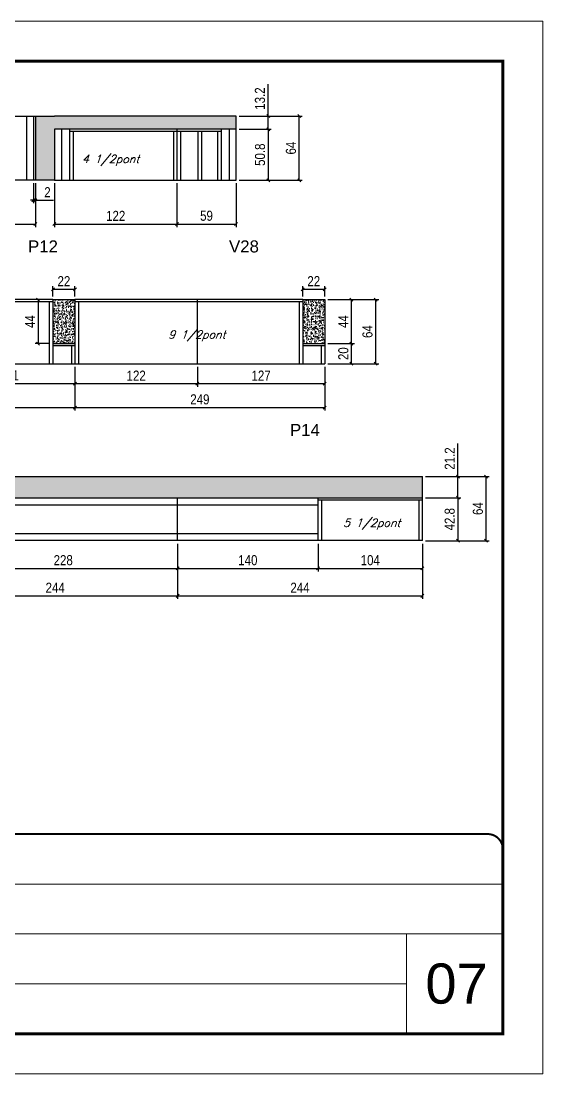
# Model space of a CAD drawing. Extents: x 137137 to 143418, y 10464 to 34486.
# Drawn here: x 141286 to 141806, y 32287 to 33337 of the extents above; entities that cross this region are included whole.
import ezdxf

# ---------------------------------------------------------------- set-up
doc = ezdxf.new("R2010")
doc.units = 0
doc.linetypes.add('CONTINUO', pattern=[0])
doc.linetypes.add('DASHED', pattern=[0.75, 0.5, -0.25])
doc.layers.add('00-FELIPE', color=2, linetype='Continuous', lineweight=13, plot=False)
for name, color, linetype in [('5', 5, 'Continuous'), ('COTA', 241, 'Continuous'), ('cotas', 4, 'Continuous'), ('Painéis', 200, 'Continuous'), ('SARR_2.2x7', 40, 'Continuous'), ('SARR_3.5x7', 81, 'Continuous'), ('texto', 7, 'Continuous')]:
    doc.layers.add(name, color=color, linetype=linetype)
for name, color, linetype, lineweight in [('CARIMBO', 255, 'Continuous', 9), ('Folhas', 255, 'Continuous', 9), ('SARRAFO DE PRESSAO', 251, 'DASHED', 9)]:
    doc.layers.add(name, color=color, linetype=linetype, lineweight=lineweight)
doc.styles.add('ARIAL', font='arial.ttf')
doc.styles.add('COTA TECNICA', font='techl___.ttf', dxfattribs={"height": 10})
doc.styles.add('Romans', font='romans.shx')
doc.styles.get("Standard").update_dxf_attribs({"font": 'arial.ttf'})
doc.dimstyles.new('PAINEL', dxfattribs={"dimtxt": 10, "dimasz": 3, "dimexe": 3, "dimexo": 3, "dimgap": 3, "dimtad": 1, "dimdec": 1, "dimzin": 12, "dimdsep": 46, "dimtxsty": 'COTA TECNICA', "dimblk1": 'OBLIQUE', "dimblk2": 'OBLIQUE', "dimsah": 1, "dimcen": 0.9, "dimclrd": 4, "dimclre": 4, "dimclrt": 240, "dimadec": 1, "dimazin": 3, "dimtfac": 1, "dimtdec": 1, "dimtmove": 0, "dimatfit": 3, "dimfxl": 1, "dimtolj": 1, "dimtzin": 12, "dimarcsym": 0})
pattern_1 = [(50, (9052.9755, 1063.115), (5.46554007, -0.47817257), [0.5715, -6.2865]), (355, (9052.9755, 1063.115), (-1.05730264, 5.73170536), [0.4572, -5.02921753]), (100.4514447, (9053.431, 1063.075), (4.40823741, 5.25353256), [0.48570026, -5.34270734]), (46.1842, (9052.9755, 1064.639), (8.13237123, -1.26126984), [0.85725, -9.42975]), (96.6355576, (9053.653, 1064.534), (7.122124, 7.42278374), [0.7285507, -8.01406824]), (351.184151, (9052.9755, 1064.639), (7.122124, 7.42278374), [0.685799, -7.54379196]), (21, (9053.7375, 1064.258), (4.54843174, -3.06795595), [0.5715, -6.2865]), (326, (9053.7375, 1064.258), (1.85406085, 5.52563898), [0.4572, -5.0292]), (71.451445, (9054.1165, 1064.002), (6.40249258, 2.45768307), [0.48570026, -5.34269813]), (37.5, (9052.9755, 1063.1149), (0.092658098, 2.536651166), [0, -4.96824, 0, -5.1054, 0, -5.04825]), (7.5, (9052.9755, 1063.1149), (2.004589875, 3.005417245), [0, -2.91084, 0, -4.85394, 0, -1.92405]), (327.5, (9051.2762, 1063.1149), (4.067717855, -0.17186232), [0, -1.905, 0, -5.9436, 0, -7.8867]), (317.5, (9050.5142, 1063.115), (4.44387544, 0.76279473), [0, -2.4765, 0, -3.94716, 0, -5.6007])]

# ---------------------------------------------------------------- blocks, each defined once
blk = doc.blocks.new('_Oblique')
at = {"color": 0, "linetype": 'ByBlock', "lineweight": -2}
blk.add_line((-0.5, -0.5), (0.5, 0.5), dxfattribs=at)
blk = doc.blocks.new('*D694')
at = {"layer": 'cotas', "color": 4, "linetype": 'ByBlock', "lineweight": -2, "transparency": 16777216}
for p, q in [((141054, 33175.7), (141054, 33131.8)), ((141300, 33175.5), (141300, 33131.8)), ((141054, 33134.8), (141300, 33134.8))]:
    blk.add_line(p, q, dxfattribs=at)
at = {"layer": 'Defpoints', "color": 0, "linetype": 'ByBlock', "transparency": 16777216}
for p in [(141054, 33178.7), (141300, 33178.5), (141300, 33134.8)]:
    blk.add_point(p, dxfattribs=at)
at = {"layer": 'cotas', "color": 4, "linetype": 'ByBlock', "lineweight": -2, "transparency": 16777216, "xscale": 3, "yscale": 3, "zscale": 3, "rotation": 180}
blk.add_blockref('_Oblique', (141054, 33134.8), dxfattribs=at)
at = {"layer": 'cotas', "color": 4, "linetype": 'ByBlock', "lineweight": -2, "transparency": 16777216, "xscale": 3, "yscale": 3, "zscale": 3}
blk.add_blockref('_Oblique', (141300, 33134.8), dxfattribs=at)
at = {"layer": 'cotas', "color": 240, "linetype": 'ByBlock', "transparency": 16777216, "insert": (141177, 33142.9), "char_height": 10, "attachment_point": 5, "style": 'COTA TECNICA'}
blk.add_mtext('\\A1;246', dxfattribs=at)
blk = doc.blocks.new('*D695')
at = {"layer": 'cotas', "color": 4, "linetype": 'ByBlock', "lineweight": -2, "transparency": 16777216}
for p, q in [((141086.4, 32992.5), (141086.4, 32948.8)), ((141339.4, 32992.5), (141339.4, 32948.8)), ((141086.4, 32951.8), (141339.4, 32951.8))]:
    blk.add_line(p, q, dxfattribs=at)
at = {"layer": 'Defpoints', "color": 0, "linetype": 'ByBlock', "transparency": 16777216}
for p in [(141086.4, 32995.5), (141339.4, 32995.5), (141339.4, 32951.8)]:
    blk.add_point(p, dxfattribs=at)
at = {"layer": 'cotas', "color": 4, "linetype": 'ByBlock', "lineweight": -2, "transparency": 16777216, "xscale": 3, "yscale": 3, "zscale": 3, "rotation": 180}
blk.add_blockref('_Oblique', (141086.4, 32951.8), dxfattribs=at)
at = {"layer": 'cotas', "color": 4, "linetype": 'ByBlock', "lineweight": -2, "transparency": 16777216, "xscale": 3, "yscale": 3, "zscale": 3}
blk.add_blockref('_Oblique', (141339.4, 32951.8), dxfattribs=at)
at = {"layer": 'cotas', "color": 240, "linetype": 'ByBlock', "transparency": 16777216, "insert": (141212.9, 32960.1), "char_height": 10, "attachment_point": 5, "style": 'COTA TECNICA'}
blk.add_mtext('\\A1;253', dxfattribs=at)
blk = doc.blocks.new('*D696')
at = {"layer": 'cotas', "color": 4, "linetype": 'ByBlock', "lineweight": -2, "transparency": 16777216}
for p, q in [((141339.4, 32992.5), (141339.4, 32948.8)), ((141588.4, 32992.5), (141588.4, 32948.8)), ((141339.4, 32951.8), (141588.4, 32951.8))]:
    blk.add_line(p, q, dxfattribs=at)
at = {"layer": 'Defpoints', "color": 0, "linetype": 'ByBlock', "transparency": 16777216}
for p in [(141339.4, 32995.5), (141588.4, 32995.5), (141588.4, 32951.8)]:
    blk.add_point(p, dxfattribs=at)
at = {"layer": 'cotas', "color": 4, "linetype": 'ByBlock', "lineweight": -2, "transparency": 16777216, "xscale": 3, "yscale": 3, "zscale": 3, "rotation": 180}
blk.add_blockref('_Oblique', (141339.4, 32951.8), dxfattribs=at)
at = {"layer": 'cotas', "color": 4, "linetype": 'ByBlock', "lineweight": -2, "transparency": 16777216, "xscale": 3, "yscale": 3, "zscale": 3}
blk.add_blockref('_Oblique', (141588.4, 32951.8), dxfattribs=at)
at = {"layer": 'cotas', "color": 240, "linetype": 'ByBlock', "transparency": 16777216, "insert": (141463.9, 32959.9), "char_height": 10, "attachment_point": 5, "style": 'COTA TECNICA'}
blk.add_mtext('\\A1;249', dxfattribs=at)
blk = doc.blocks.new('*D697')
at = {"layer": 'cotas', "color": 4, "linetype": 'ByBlock', "lineweight": -2, "transparency": 16777216}
for p, q in [((141317.4, 33062.5), (141317.4, 33072.8)), ((141317.4, 33069.8), (141339.4, 33069.8)), ((141339.4, 33062.5), (141339.4, 33072.8))]:
    blk.add_line(p, q, dxfattribs=at)
at = {"layer": 'Defpoints', "color": 0, "linetype": 'ByBlock', "transparency": 16777216}
for p in [(141339.4, 33069.8), (141317.4, 33059.5), (141339.4, 33059.5)]:
    blk.add_point(p, dxfattribs=at)
at = {"layer": 'cotas', "color": 4, "linetype": 'ByBlock', "lineweight": -2, "transparency": 16777216, "xscale": 3, "yscale": 3, "zscale": 3, "rotation": 180}
blk.add_blockref('_Oblique', (141317.4, 33069.8), dxfattribs=at)
at = {"layer": 'cotas', "color": 4, "linetype": 'ByBlock', "lineweight": -2, "transparency": 16777216, "xscale": 3, "yscale": 3, "zscale": 3}
blk.add_blockref('_Oblique', (141339.4, 33069.8), dxfattribs=at)
at = {"layer": 'cotas', "color": 240, "linetype": 'ByBlock', "transparency": 16777216, "insert": (141328.4, 33077.8), "char_height": 10, "attachment_point": 5, "style": 'COTA TECNICA'}
blk.add_mtext('\\A1;22', dxfattribs=at)
blk = doc.blocks.new('*D698')
at = {"layer": 'cotas', "color": 4, "linetype": 'ByBlock', "lineweight": -2, "transparency": 16777216}
for p, q in [((141314.4, 33059.5), (141299.7, 33059.5)), ((141302.7, 33059.5), (141302.7, 33015.5)), ((141314.4, 33015.5), (141299.7, 33015.5))]:
    blk.add_line(p, q, dxfattribs=at)
at = {"layer": 'Defpoints', "color": 0, "linetype": 'ByBlock', "transparency": 16777216}
for p in [(141317.4, 33059.5), (141302.7, 33015.5), (141317.4, 33015.5)]:
    blk.add_point(p, dxfattribs=at)
at = {"layer": 'cotas', "color": 4, "linetype": 'ByBlock', "lineweight": -2, "transparency": 16777216, "xscale": 3, "yscale": 3, "zscale": 3}
for p, rotation in [((141302.7, 33059.5), 90), ((141302.7, 33015.5), 270)]:
    blk.add_blockref('_Oblique', p, dxfattribs=dict(at, rotation=rotation))
at = {"layer": 'cotas', "color": 240, "linetype": 'ByBlock', "transparency": 16777216, "insert": (141294.7, 33037.5), "char_height": 10, "attachment_point": 5, "rotation": 90, "style": 'COTA TECNICA'}
blk.add_mtext('\\A1;44', dxfattribs=at)
blk = doc.blocks.new('*D703')
at = {"layer": 'cotas', "color": 4, "linetype": 'ByBlock', "lineweight": -2, "transparency": 16777216}
for p, q in [((141208.4, 32992.5), (141208.4, 32972.5)), ((141339.4, 32992.5), (141339.4, 32972.5)), ((141339.4, 32975.5), (141208.4, 32975.5))]:
    blk.add_line(p, q, dxfattribs=at)
at = {"layer": 'Defpoints', "color": 0, "linetype": 'ByBlock', "transparency": 16777216}
for p in [(141208.4, 32995.5), (141339.4, 32995.5), (141208.4, 32975.5)]:
    blk.add_point(p, dxfattribs=at)
at = {"layer": 'cotas', "color": 4, "linetype": 'ByBlock', "lineweight": -2, "transparency": 16777216, "xscale": 3, "yscale": 3, "zscale": 3, "rotation": 180}
blk.add_blockref('_Oblique', (141208.4, 32975.5), dxfattribs=at)
at = {"layer": 'cotas', "color": 4, "linetype": 'ByBlock', "lineweight": -2, "transparency": 16777216, "xscale": 3, "yscale": 3, "zscale": 3}
blk.add_blockref('_Oblique', (141339.4, 32975.5), dxfattribs=at)
at = {"layer": 'cotas', "color": 240, "linetype": 'ByBlock', "transparency": 16777216, "insert": (141273.9, 32983.7), "char_height": 10, "attachment_point": 5, "style": 'COTA TECNICA'}
blk.add_mtext('\\A1;131', dxfattribs=at)
blk = doc.blocks.new('*D704')
at = {"layer": 'cotas', "color": 4, "linetype": 'ByBlock', "lineweight": -2, "transparency": 16777216}
for p, q in [((141339.4, 32992.5), (141339.4, 32972.5)), ((141461.4, 32992.5), (141461.4, 32972.5)), ((141461.4, 32975.5), (141339.4, 32975.5))]:
    blk.add_line(p, q, dxfattribs=at)
at = {"layer": 'Defpoints', "color": 0, "linetype": 'ByBlock', "transparency": 16777216}
for p in [(141339.4, 32995.5), (141461.4, 32995.5), (141339.4, 32975.5)]:
    blk.add_point(p, dxfattribs=at)
at = {"layer": 'cotas', "color": 4, "linetype": 'ByBlock', "lineweight": -2, "transparency": 16777216, "xscale": 3, "yscale": 3, "zscale": 3, "rotation": 180}
blk.add_blockref('_Oblique', (141339.4, 32975.5), dxfattribs=at)
at = {"layer": 'cotas', "color": 4, "linetype": 'ByBlock', "lineweight": -2, "transparency": 16777216, "xscale": 3, "yscale": 3, "zscale": 3}
blk.add_blockref('_Oblique', (141461.4, 32975.5), dxfattribs=at)
at = {"layer": 'cotas', "color": 240, "linetype": 'ByBlock', "transparency": 16777216, "insert": (141400.4, 32983.6), "char_height": 10, "attachment_point": 5, "style": 'COTA TECNICA'}
blk.add_mtext('\\A1;122', dxfattribs=at)
blk = doc.blocks.new('*D705')
at = {"layer": 'cotas', "color": 4, "linetype": 'ByBlock', "lineweight": -2, "transparency": 16777216}
for p, q in [((141461.4, 32992.5), (141461.4, 32972.5)), ((141588.4, 32992.5), (141588.4, 32972.5)), ((141588.4, 32975.5), (141461.4, 32975.5))]:
    blk.add_line(p, q, dxfattribs=at)
at = {"layer": 'Defpoints', "color": 0, "linetype": 'ByBlock', "transparency": 16777216}
for p in [(141461.4, 32995.5), (141588.4, 32995.5), (141461.4, 32975.5)]:
    blk.add_point(p, dxfattribs=at)
at = {"layer": 'cotas', "color": 4, "linetype": 'ByBlock', "lineweight": -2, "transparency": 16777216, "xscale": 3, "yscale": 3, "zscale": 3, "rotation": 180}
blk.add_blockref('_Oblique', (141461.4, 32975.5), dxfattribs=at)
at = {"layer": 'cotas', "color": 4, "linetype": 'ByBlock', "lineweight": -2, "transparency": 16777216, "xscale": 3, "yscale": 3, "zscale": 3}
blk.add_blockref('_Oblique', (141588.4, 32975.5), dxfattribs=at)
at = {"layer": 'cotas', "color": 240, "linetype": 'ByBlock', "transparency": 16777216, "insert": (141524.9, 32983.6), "char_height": 10, "attachment_point": 5, "style": 'COTA TECNICA'}
blk.add_mtext('\\A1;127', dxfattribs=at)
blk = doc.blocks.new('9999999999')
at = {"color": 30, "linetype": 'CONTINUO'}
for p, q in [((98564.6, 34379.6), (99584, 34379.6)), ((98564.6, 34329.8), (99488, 34329.8)), ((99584, 34329.8), (99488, 34329.8)), ((99488, 34329.8), (99488, 34230.2)), ((98564.6, 34280), (99488, 34280))]:
    blk.add_line(p, q, dxfattribs=at)
at = {"color": 30, "linetype": 'CONTINUO', "const_width": 2}
blk.add_lwpolyline([(99584, 34230.2), (99584, 34414.4, 0.414214), (99569, 34429.4), (98229, 34429.4, 0.414214), (98214, 34414.4), (98214, 34245.2, 0.414214), (98229, 34230.2), (99584, 34230.2)], format="xyb", dxfattribs=at)
at = {"layer": 'Folhas'}
blk.add_lwpolyline([(98139, 34190.2), (99624, 34190.2), (99624, 35240.2), (98139, 35240.2)], close=True, dxfattribs=at)
at = {"layer": 'Folhas', "color": 30, "const_width": 3}
blk.add_lwpolyline([(98214, 34230.2), (99584, 34230.2), (99584, 35200.2), (98214, 35200.2)], close=True, dxfattribs=at)
blk = doc.blocks.new('*D470')
at = {"layer": 'cotas', "color": 4, "linetype": 'ByBlock', "lineweight": -2, "transparency": 16777216}
for p, q in [((141319, 33175.5), (141319, 33131.8)), ((141441, 33175.5), (141441, 33131.8)), ((141319, 33134.8), (141441, 33134.8))]:
    blk.add_line(p, q, dxfattribs=at)
at = {"layer": 'Defpoints', "color": 0, "linetype": 'ByBlock', "transparency": 16777216}
for p in [(141319, 33178.5), (141441, 33178.5), (141441, 33134.8)]:
    blk.add_point(p, dxfattribs=at)
at = {"layer": 'cotas', "color": 4, "linetype": 'ByBlock', "lineweight": -2, "transparency": 16777216, "xscale": 3, "yscale": 3, "zscale": 3, "rotation": 180}
blk.add_blockref('_Oblique', (141319, 33134.8), dxfattribs=at)
at = {"layer": 'cotas', "color": 4, "linetype": 'ByBlock', "lineweight": -2, "transparency": 16777216, "xscale": 3, "yscale": 3, "zscale": 3}
blk.add_blockref('_Oblique', (141441, 33134.8), dxfattribs=at)
at = {"layer": 'cotas', "color": 240, "linetype": 'ByBlock', "transparency": 16777216, "insert": (141380, 33142.9), "char_height": 10, "attachment_point": 5, "style": 'COTA TECNICA'}
blk.add_mtext('\\A1;122', dxfattribs=at)
blk = doc.blocks.new('*D471')
at = {"layer": 'cotas', "color": 4, "linetype": 'ByBlock', "lineweight": -2, "transparency": 16777216}
for p, q in [((141441, 33175.5), (141441, 33131.8)), ((141500, 33175.5), (141500, 33131.8)), ((141441, 33134.8), (141500, 33134.8))]:
    blk.add_line(p, q, dxfattribs=at)
at = {"layer": 'Defpoints', "color": 0, "linetype": 'ByBlock', "transparency": 16777216}
for p in [(141441, 33178.5), (141500, 33178.5), (141500, 33134.8)]:
    blk.add_point(p, dxfattribs=at)
at = {"layer": 'cotas', "color": 4, "linetype": 'ByBlock', "lineweight": -2, "transparency": 16777216, "xscale": 3, "yscale": 3, "zscale": 3, "rotation": 180}
blk.add_blockref('_Oblique', (141441, 33134.8), dxfattribs=at)
at = {"layer": 'cotas', "color": 4, "linetype": 'ByBlock', "lineweight": -2, "transparency": 16777216, "xscale": 3, "yscale": 3, "zscale": 3}
blk.add_blockref('_Oblique', (141500, 33134.8), dxfattribs=at)
at = {"layer": 'cotas', "color": 240, "linetype": 'ByBlock', "transparency": 16777216, "insert": (141470.5, 33143), "char_height": 10, "attachment_point": 5, "style": 'COTA TECNICA'}
blk.add_mtext('\\A1;59', dxfattribs=at)
blk = doc.blocks.new('*D472')
at = {"layer": 'COTA', "color": 4, "linetype": 'ByBlock', "lineweight": -2, "transparency": 16777216}
for p, q in [((141591.4, 33015.5), (141618, 33015.5)), ((141615, 32995.5), (141615, 33015.5)), ((141591.4, 32995.5), (141618, 32995.5))]:
    blk.add_line(p, q, dxfattribs=at)
at = {"layer": 'Defpoints', "color": 0, "linetype": 'ByBlock', "transparency": 16777216}
for p in [(141588.4, 33015.5), (141615, 33015.5), (141588.4, 32995.5)]:
    blk.add_point(p, dxfattribs=at)
at = {"layer": 'COTA', "color": 4, "linetype": 'ByBlock', "lineweight": -2, "transparency": 16777216, "xscale": 3, "yscale": 3, "zscale": 3}
for p, rotation in [((141615, 33015.5), 90), ((141615, 32995.5), 270)]:
    blk.add_blockref('_Oblique', p, dxfattribs=dict(at, rotation=rotation))
at = {"layer": 'COTA', "color": 240, "linetype": 'ByBlock', "transparency": 16777216, "insert": (141606.9, 33005.5), "char_height": 10, "attachment_point": 5, "rotation": 90, "style": 'COTA TECNICA'}
blk.add_mtext('\\A1;20', dxfattribs=at)
blk = doc.blocks.new('*D473')
at = {"layer": 'COTA', "color": 4, "linetype": 'ByBlock', "lineweight": -2, "transparency": 16777216}
for p, q in [((141591.4, 33059.5), (141618, 33059.5)), ((141615, 33015.5), (141615, 33059.5)), ((141591.4, 33015.5), (141618, 33015.5))]:
    blk.add_line(p, q, dxfattribs=at)
at = {"layer": 'Defpoints', "color": 0, "linetype": 'ByBlock', "transparency": 16777216}
for p in [(141588.4, 33059.5), (141615, 33059.5), (141588.4, 33015.5)]:
    blk.add_point(p, dxfattribs=at)
at = {"layer": 'COTA', "color": 4, "linetype": 'ByBlock', "lineweight": -2, "transparency": 16777216, "xscale": 3, "yscale": 3, "zscale": 3}
for p, rotation in [((141615, 33059.5), 90), ((141615, 33015.5), 270)]:
    blk.add_blockref('_Oblique', p, dxfattribs=dict(at, rotation=rotation))
at = {"layer": 'COTA', "color": 240, "linetype": 'ByBlock', "transparency": 16777216, "insert": (141606.9, 33037.5), "char_height": 10, "attachment_point": 5, "rotation": 90, "style": 'COTA TECNICA'}
blk.add_mtext('\\A1;44', dxfattribs=at)
blk = doc.blocks.new('*D474')
at = {"layer": 'COTA', "color": 4, "linetype": 'ByBlock', "lineweight": -2, "transparency": 16777216}
for p, q in [((141566.4, 33062.5), (141566.4, 33072.8)), ((141566.4, 33069.8), (141588.4, 33069.8)), ((141588.4, 33062.5), (141588.4, 33072.8))]:
    blk.add_line(p, q, dxfattribs=at)
at = {"layer": 'Defpoints', "color": 0, "linetype": 'ByBlock', "transparency": 16777216}
for p in [(141588.4, 33069.8), (141566.4, 33059.5), (141588.4, 33059.5)]:
    blk.add_point(p, dxfattribs=at)
at = {"layer": 'COTA', "color": 4, "linetype": 'ByBlock', "lineweight": -2, "transparency": 16777216, "xscale": 3, "yscale": 3, "zscale": 3, "rotation": 180}
blk.add_blockref('_Oblique', (141566.4, 33069.8), dxfattribs=at)
at = {"layer": 'COTA', "color": 4, "linetype": 'ByBlock', "lineweight": -2, "transparency": 16777216, "xscale": 3, "yscale": 3, "zscale": 3}
blk.add_blockref('_Oblique', (141588.4, 33069.8), dxfattribs=at)
at = {"layer": 'COTA', "color": 240, "linetype": 'ByBlock', "transparency": 16777216, "insert": (141577.4, 33077.8), "char_height": 10, "attachment_point": 5, "style": 'COTA TECNICA'}
blk.add_mtext('\\A1;22', dxfattribs=at)
blk = doc.blocks.new('*D488')
at = {"layer": 'COTA', "color": 4, "linetype": 'ByBlock', "lineweight": -2, "transparency": 16777216}
for p, q in [((141591.4, 33059.5), (141642.1, 33059.5)), ((141639.1, 32995.5), (141639.1, 33059.5)), ((141591.4, 32995.5), (141642.1, 32995.5))]:
    blk.add_line(p, q, dxfattribs=at)
at = {"layer": 'Defpoints', "color": 0, "linetype": 'ByBlock', "transparency": 16777216}
for p in [(141588.4, 33059.5), (141639.1, 33059.5), (141588.4, 32995.5)]:
    blk.add_point(p, dxfattribs=at)
at = {"layer": 'COTA', "color": 4, "linetype": 'ByBlock', "lineweight": -2, "transparency": 16777216, "xscale": 3, "yscale": 3, "zscale": 3}
for p, rotation in [((141639.1, 33059.5), 90), ((141639.1, 32995.5), 270)]:
    blk.add_blockref('_Oblique', p, dxfattribs=dict(at, rotation=rotation))
at = {"layer": 'COTA', "color": 240, "linetype": 'ByBlock', "transparency": 16777216, "insert": (141631, 33027.5), "char_height": 10, "attachment_point": 5, "rotation": 90, "style": 'COTA TECNICA'}
blk.add_mtext('\\A1;64', dxfattribs=at)
blk = doc.blocks.new('*D58')
at = {"layer": 'COTA', "color": 4, "linetype": 'ByBlock', "lineweight": -2, "transparency": 16777216}
for p, q in [((141197.7, 32816), (141197.7, 32761)), ((141441.7, 32816), (141441.7, 32761)), ((141197.7, 32764), (141441.7, 32764))]:
    blk.add_line(p, q, dxfattribs=at)
at = {"layer": 'Defpoints', "color": 0, "linetype": 'ByBlock', "transparency": 16777216}
for p in [(141197.7, 32819), (141441.7, 32819), (141441.7, 32764)]:
    blk.add_point(p, dxfattribs=at)
at = {"layer": 'COTA', "color": 4, "linetype": 'ByBlock', "lineweight": -2, "transparency": 16777216, "xscale": 3, "yscale": 3, "zscale": 3, "rotation": 180}
blk.add_blockref('_Oblique', (141197.7, 32764), dxfattribs=at)
at = {"layer": 'COTA', "color": 4, "linetype": 'ByBlock', "lineweight": -2, "transparency": 16777216, "xscale": 3, "yscale": 3, "zscale": 3}
blk.add_blockref('_Oblique', (141441.7, 32764), dxfattribs=at)
at = {"layer": 'COTA', "color": 240, "linetype": 'ByBlock', "transparency": 16777216, "insert": (141319.7, 32772.1), "char_height": 10, "attachment_point": 5, "style": 'COTA TECNICA'}
blk.add_mtext('\\A1;244', dxfattribs=at)
blk = doc.blocks.new('*D489')
at = {"layer": 'COTA', "color": 4, "linetype": 'ByBlock', "lineweight": -2, "transparency": 16777216}
for p, q in [((141441.7, 32816), (141441.7, 32761)), ((141685.7, 32816), (141685.7, 32761)), ((141441.7, 32764), (141685.7, 32764))]:
    blk.add_line(p, q, dxfattribs=at)
at = {"layer": 'Defpoints', "color": 0, "linetype": 'ByBlock', "transparency": 16777216}
for p in [(141441.7, 32819), (141685.7, 32819), (141685.7, 32764)]:
    blk.add_point(p, dxfattribs=at)
at = {"layer": 'COTA', "color": 4, "linetype": 'ByBlock', "lineweight": -2, "transparency": 16777216, "xscale": 3, "yscale": 3, "zscale": 3, "rotation": 180}
blk.add_blockref('_Oblique', (141441.7, 32764), dxfattribs=at)
at = {"layer": 'COTA', "color": 4, "linetype": 'ByBlock', "lineweight": -2, "transparency": 16777216, "xscale": 3, "yscale": 3, "zscale": 3}
blk.add_blockref('_Oblique', (141685.7, 32764), dxfattribs=at)
at = {"layer": 'COTA', "color": 240, "linetype": 'ByBlock', "transparency": 16777216, "insert": (141563.7, 32772.1), "char_height": 10, "attachment_point": 5, "style": 'COTA TECNICA'}
blk.add_mtext('\\A1;244', dxfattribs=at)
blk = doc.blocks.new('*D496')
at = {"layer": 'COTA', "color": 4, "linetype": 'ByBlock', "lineweight": -2, "transparency": 16777216}
for p, q in [((141213.7, 32816), (141213.7, 32788.4)), ((141441.7, 32816), (141441.7, 32788.4)), ((141213.7, 32791.4), (141441.7, 32791.4))]:
    blk.add_line(p, q, dxfattribs=at)
at = {"layer": 'Defpoints', "color": 0, "linetype": 'ByBlock', "transparency": 16777216}
for p in [(141213.7, 32819), (141441.7, 32819), (141441.7, 32791.4)]:
    blk.add_point(p, dxfattribs=at)
at = {"layer": 'COTA', "color": 4, "linetype": 'ByBlock', "lineweight": -2, "transparency": 16777216, "xscale": 3, "yscale": 3, "zscale": 3, "rotation": 180}
blk.add_blockref('_Oblique', (141213.7, 32791.4), dxfattribs=at)
at = {"layer": 'COTA', "color": 4, "linetype": 'ByBlock', "lineweight": -2, "transparency": 16777216, "xscale": 3, "yscale": 3, "zscale": 3}
blk.add_blockref('_Oblique', (141441.7, 32791.4), dxfattribs=at)
at = {"layer": 'COTA', "color": 240, "linetype": 'ByBlock', "transparency": 16777216, "insert": (141327.7, 32799.5), "char_height": 10, "attachment_point": 5, "style": 'COTA TECNICA'}
blk.add_mtext('\\A1;228', dxfattribs=at)
blk = doc.blocks.new('*D497')
at = {"layer": 'COTA', "color": 4, "linetype": 'ByBlock', "lineweight": -2, "transparency": 16777216}
for p, q in [((141441.7, 32816), (141441.7, 32788.4)), ((141581.7, 32816), (141581.7, 32788.4)), ((141441.7, 32791.4), (141581.7, 32791.4))]:
    blk.add_line(p, q, dxfattribs=at)
at = {"layer": 'Defpoints', "color": 0, "linetype": 'ByBlock', "transparency": 16777216}
for p in [(141441.7, 32819), (141581.7, 32819), (141581.7, 32791.4)]:
    blk.add_point(p, dxfattribs=at)
at = {"layer": 'COTA', "color": 4, "linetype": 'ByBlock', "lineweight": -2, "transparency": 16777216, "xscale": 3, "yscale": 3, "zscale": 3, "rotation": 180}
blk.add_blockref('_Oblique', (141441.7, 32791.4), dxfattribs=at)
at = {"layer": 'COTA', "color": 4, "linetype": 'ByBlock', "lineweight": -2, "transparency": 16777216, "xscale": 3, "yscale": 3, "zscale": 3}
blk.add_blockref('_Oblique', (141581.7, 32791.4), dxfattribs=at)
at = {"layer": 'COTA', "color": 240, "linetype": 'ByBlock', "transparency": 16777216, "insert": (141511.7, 32799.5), "char_height": 10, "attachment_point": 5, "style": 'COTA TECNICA'}
blk.add_mtext('\\A1;140', dxfattribs=at)
blk = doc.blocks.new('*D498')
at = {"layer": 'COTA', "color": 4, "linetype": 'ByBlock', "lineweight": -2, "transparency": 16777216}
for p, q in [((141581.7, 32816), (141581.7, 32788.4)), ((141685.7, 32816), (141685.7, 32788.4)), ((141581.7, 32791.4), (141685.7, 32791.4))]:
    blk.add_line(p, q, dxfattribs=at)
at = {"layer": 'Defpoints', "color": 0, "linetype": 'ByBlock', "transparency": 16777216}
for p in [(141581.7, 32819), (141685.7, 32819), (141685.7, 32791.4)]:
    blk.add_point(p, dxfattribs=at)
at = {"layer": 'COTA', "color": 4, "linetype": 'ByBlock', "lineweight": -2, "transparency": 16777216, "xscale": 3, "yscale": 3, "zscale": 3, "rotation": 180}
blk.add_blockref('_Oblique', (141581.7, 32791.4), dxfattribs=at)
at = {"layer": 'COTA', "color": 4, "linetype": 'ByBlock', "lineweight": -2, "transparency": 16777216, "xscale": 3, "yscale": 3, "zscale": 3}
blk.add_blockref('_Oblique', (141685.7, 32791.4), dxfattribs=at)
at = {"layer": 'COTA', "color": 240, "linetype": 'ByBlock', "transparency": 16777216, "insert": (141633.7, 32799.5), "char_height": 10, "attachment_point": 5, "style": 'COTA TECNICA'}
blk.add_mtext('\\A1;104', dxfattribs=at)
blk = doc.blocks.new('*D873')
at = {"layer": 'COTA', "color": 4, "lineweight": -2, "transparency": 16777216}
for p, q in [((141503, 33229.3), (141535.1, 33229.3)), ((141532.1, 33229.3), (141532.1, 33178.5)), ((141503, 33178.5), (141535.1, 33178.5))]:
    blk.add_line(p, q, dxfattribs=at)
at = {"layer": 'Defpoints', "color": 0, "transparency": 16777216}
for p in [(141500, 33229.3), (141500, 33178.5), (141532.1, 33178.5)]:
    blk.add_point(p, dxfattribs=at)
at = {"layer": 'COTA', "color": 4, "lineweight": -2, "transparency": 16777216, "xscale": 3, "yscale": 3, "zscale": 3}
for p, rotation in [((141532.1, 33229.3), 90), ((141532.1, 33178.5), 270)]:
    blk.add_blockref('_Oblique', p, dxfattribs=dict(at, rotation=rotation))
at = {"layer": 'COTA', "color": 240, "transparency": 16777216, "insert": (141523.9, 33203.9), "char_height": 10, "attachment_point": 5, "rotation": 90, "style": 'COTA TECNICA'}
blk.add_mtext('\\A1;50.8', dxfattribs=at)
blk = doc.blocks.new('*D874')
at = {"layer": 'COTA', "color": 4, "lineweight": -2, "transparency": 16777216}
for p, q in [((141532.1, 33242.5), (141532.1, 33274.2)), ((141503, 33242.5), (141535.1, 33242.5)), ((141532.1, 33229.3), (141532.1, 33242.5)), ((141503, 33229.3), (141535.1, 33229.3))]:
    blk.add_line(p, q, dxfattribs=at)
at = {"layer": 'Defpoints', "color": 0, "transparency": 16777216}
for p in [(141500, 33242.5), (141532.1, 33242.5), (141500, 33229.3)]:
    blk.add_point(p, dxfattribs=at)
at = {"layer": 'COTA', "color": 4, "lineweight": -2, "transparency": 16777216, "xscale": 3, "yscale": 3, "zscale": 3}
for p, rotation in [((141532.1, 33242.5), 90), ((141532.1, 33229.3), 270)]:
    blk.add_blockref('_Oblique', p, dxfattribs=dict(at, rotation=rotation))
at = {"layer": 'COTA', "color": 240, "transparency": 16777216, "insert": (141523.8, 33259.9), "char_height": 10, "attachment_point": 5, "rotation": 90, "style": 'COTA TECNICA'}
blk.add_mtext('\\A1;13.2', dxfattribs=at)
blk = doc.blocks.new('*D875')
at = {"layer": 'COTA', "color": 4, "lineweight": -2, "transparency": 16777216}
for p, q in [((141503, 33242.5), (141565.9, 33242.5)), ((141562.9, 33178.5), (141562.9, 33242.5)), ((141503, 33178.5), (141565.9, 33178.5))]:
    blk.add_line(p, q, dxfattribs=at)
at = {"layer": 'Defpoints', "color": 0, "transparency": 16777216}
for p in [(141500, 33242.5), (141562.9, 33242.5), (141500, 33178.5)]:
    blk.add_point(p, dxfattribs=at)
at = {"layer": 'COTA', "color": 4, "lineweight": -2, "transparency": 16777216, "xscale": 3, "yscale": 3, "zscale": 3}
for p, rotation in [((141562.9, 33242.5), 90), ((141562.9, 33178.5), 270)]:
    blk.add_blockref('_Oblique', p, dxfattribs=dict(at, rotation=rotation))
at = {"layer": 'COTA', "color": 240, "transparency": 16777216, "insert": (141554.7, 33210.5), "char_height": 10, "attachment_point": 5, "rotation": 90, "style": 'COTA TECNICA'}
blk.add_mtext('\\A1;64', dxfattribs=at)
blk = doc.blocks.new('*D879')
at = {"layer": 'COTA', "color": 4, "lineweight": -2, "transparency": 16777216}
for p, q in [((141688.7, 32861.8), (141724, 32861.8)), ((141721, 32861.8), (141721, 32819)), ((141688.7, 32819), (141724, 32819))]:
    blk.add_line(p, q, dxfattribs=at)
at = {"layer": 'Defpoints', "color": 0, "transparency": 16777216}
for p in [(141685.7, 32861.8), (141685.7, 32819), (141721, 32819)]:
    blk.add_point(p, dxfattribs=at)
at = {"layer": 'COTA', "color": 4, "lineweight": -2, "transparency": 16777216, "xscale": 3, "yscale": 3, "zscale": 3}
for p, rotation in [((141721, 32861.8), 90), ((141721, 32819), 270)]:
    blk.add_blockref('_Oblique', p, dxfattribs=dict(at, rotation=rotation))
at = {"layer": 'COTA', "color": 240, "transparency": 16777216, "insert": (141712.9, 32840.4), "char_height": 10, "attachment_point": 5, "rotation": 90, "style": 'COTA TECNICA'}
blk.add_mtext('\\A1;42.8', dxfattribs=at)
blk = doc.blocks.new('*D881')
at = {"layer": 'COTA', "color": 4, "lineweight": -2, "transparency": 16777216}
for p, q in [((141688.7, 32883), (141752.2, 32883)), ((141749.2, 32819), (141749.2, 32883)), ((141688.7, 32819), (141752.2, 32819))]:
    blk.add_line(p, q, dxfattribs=at)
at = {"layer": 'Defpoints', "color": 0, "transparency": 16777216}
for p in [(141685.7, 32883), (141749.2, 32883), (141685.7, 32819)]:
    blk.add_point(p, dxfattribs=at)
at = {"layer": 'COTA', "color": 4, "lineweight": -2, "transparency": 16777216, "xscale": 3, "yscale": 3, "zscale": 3}
for p, rotation in [((141749.2, 32883), 90), ((141749.2, 32819), 270)]:
    blk.add_blockref('_Oblique', p, dxfattribs=dict(at, rotation=rotation))
at = {"layer": 'COTA', "color": 240, "transparency": 16777216, "insert": (141741, 32851), "char_height": 10, "attachment_point": 5, "rotation": 90, "style": 'COTA TECNICA'}
blk.add_mtext('\\A1;64', dxfattribs=at)
blk = doc.blocks.new('*D882')
at = {"layer": '00-FELIPE', "color": 4, "lineweight": -2, "transparency": 16777216}
for p, q in [((141298, 33175.5), (141298, 33155.5)), ((141300, 33175.5), (141300, 33155.5)), ((141298, 33158.5), (141295, 33158.5)), ((141298, 33158.5), (141300, 33158.5)), ((141300, 33158.5), (141318.1, 33158.5))]:
    blk.add_line(p, q, dxfattribs=at)
at = {"layer": 'Defpoints', "color": 0, "transparency": 16777216}
for p in [(141298, 33178.5), (141300, 33178.5), (141300, 33158.5)]:
    blk.add_point(p, dxfattribs=at)
at = {"layer": '00-FELIPE', "color": 4, "lineweight": -2, "transparency": 16777216, "xscale": 3, "yscale": 3, "zscale": 3}
blk.add_blockref('_Oblique', (141298, 33158.5), dxfattribs=at)
at = {"layer": '00-FELIPE', "color": 4, "lineweight": -2, "transparency": 16777216, "xscale": 3, "yscale": 3, "zscale": 3, "rotation": 180}
blk.add_blockref('_Oblique', (141300, 33158.5), dxfattribs=at)
at = {"layer": '00-FELIPE', "color": 240, "transparency": 16777216, "insert": (141312, 33166.5), "char_height": 10, "attachment_point": 5, "style": 'COTA TECNICA'}
blk.add_mtext('\\A1;2', dxfattribs=at)
blk = doc.blocks.new('*D934')
at = {"layer": '00-FELIPE', "color": 4, "lineweight": -2, "transparency": 16777216}
for p, q in [((141721, 32883), (141721, 32915.8)), ((141688.7, 32883), (141724, 32883)), ((141721, 32861.8), (141721, 32883)), ((141688.7, 32861.8), (141724, 32861.8))]:
    blk.add_line(p, q, dxfattribs=at)
at = {"layer": 'Defpoints', "color": 0, "transparency": 16777216}
for p in [(141685.7, 32883), (141721, 32883), (141685.7, 32861.8)]:
    blk.add_point(p, dxfattribs=at)
at = {"layer": '00-FELIPE', "color": 4, "lineweight": -2, "transparency": 16777216, "xscale": 3, "yscale": 3, "zscale": 3}
for p, rotation in [((141721, 32883), 90), ((141721, 32861.8), 270)]:
    blk.add_blockref('_Oblique', p, dxfattribs=dict(at, rotation=rotation))
at = {"layer": '00-FELIPE', "color": 240, "transparency": 16777216, "insert": (141712.9, 32900.9), "char_height": 10, "attachment_point": 5, "rotation": 90, "style": 'COTA TECNICA'}
blk.add_mtext('\\A1;21.2', dxfattribs=at)

msp = doc.modelspace()

# ---------------------------------------------------------------- hatches: boundary and pattern name
at = {"layer": 'COTA', "linetype": 'ByBlock'}
h = msp.add_hatch(dxfattribs=at)
h.set_pattern_fill('AR-CONC', color=256, scale=0.03)
h.set_pattern_definition([(50, (0, 349.9417), (5.46554007, -0.47817257), [0.5715, -6.2865]), (355, (0, 349.9417), (-1.05730264, 5.73170536), [0.4572, -5.02921753]), (100.4514447, (0.4555, 349.902), (4.40823741, 5.25353256), [0.48570026, -5.34270734]), (46.1842, (0, 351.466), (8.13237123, -1.26126984), [0.85725, -9.42975]), (96.6355576, (0.678, 351.3606), (7.122124, 7.42278374), [0.7285507, -8.01406824]), (351.184151, (0, 351.466), (7.122124, 7.42278374), [0.685799, -7.54379196]), (21, (0.762, 351.0847), (4.54843174, -3.06795595), [0.5715, -6.2865]), (326, (0.762, 351.0847), (1.85406085, 5.52563898), [0.4572, -5.0292]), (71.451445, (1.141, 350.829), (6.40249258, 2.45768307), [0.48570026, -5.34269813]), (37.5, (0, 349.9417), (0.092658098, 2.536651166), [0, -4.96824, 0, -5.1054, 0, -5.04825]), (7.5, (0, 349.9417), (2.004589875, 3.005417245), [0, -2.91084, 0, -4.85394, 0, -1.92405]), (327.5, (-1.6993, 349.9417), (4.067717855, -0.17186232), [0, -1.905, 0, -5.9436, 0, -7.8867]), (317.5, (-2.4613, 349.9417), (4.44387544, 0.76279473), [0, -2.4765, 0, -3.94716, 0, -5.6007])])
h.paths.add_polyline_path([(141318.97, 33229.29), (141499.97, 33229.29), (141499.97, 33242.49), (141318.97, 33242.49), (141299.97, 33242.49), (141299.97, 33178.49), (141318.97, 33178.49)])
h = msp.add_hatch(dxfattribs=at)
h.set_pattern_fill('AR-CONC', color=256, scale=0.03)
h.set_pattern_definition(pattern_1)
h.paths.add_polyline_path([(141317.37, 33015.5), (141339.37, 33015.5), (141339.37, 33059.5), (141317.37, 33059.5)])
h = msp.add_hatch(dxfattribs=at)
h.set_pattern_fill('AR-CONC', color=256, scale=0.03)
h.set_pattern_definition(pattern_1)
h.paths.add_polyline_path([(141566.37, 33015.5), (141588.37, 33015.5), (141588.37, 33059.5), (141566.37, 33059.5)])
h = msp.add_hatch(dxfattribs=at)
h.set_pattern_fill('AR-CONC', color=256, scale=0.03)
h.set_pattern_definition([(50, (9879.5984, 655.3648), (5.46554007, -0.47817257), [0.5715, -6.2865]), (355, (9879.5984, 655.365), (-1.05730264, 5.73170536), [0.4572, -5.02921753]), (100.4514447, (9880.054, 655.325), (4.40823741, 5.25353256), [0.48570026, -5.34270734]), (46.1842, (9879.5984, 656.889), (8.13237123, -1.26126984), [0.85725, -9.42975]), (96.6355576, (9880.276, 656.784), (7.122124, 7.42278374), [0.7285507, -8.01406824]), (351.184151, (9879.598, 656.889), (7.122124, 7.42278374), [0.685799, -7.54379196]), (21, (9880.3604, 656.5078), (4.54843174, -3.06795595), [0.5715, -6.2865]), (326, (9880.3604, 656.508), (1.85406085, 5.52563898), [0.4572, -5.0292]), (71.451445, (9880.7394, 656.252), (6.40249258, 2.45768307), [0.48570026, -5.34269813]), (37.5, (9879.5984, 655.3648), (0.092658098, 2.536651166), [0, -4.96824, 0, -5.1054, 0, -5.04825]), (7.5, (9879.5984, 655.3648), (2.004589875, 3.005417245), [0, -2.91084, 0, -4.85394, 0, -1.92405]), (327.5, (9877.899, 655.3648), (4.067717855, -0.17186232), [0, -1.905, 0, -5.9436, 0, -7.8867]), (317.5, (9877.137, 655.3648), (4.44387544, 0.76279473), [0, -2.4765, 0, -3.94716, 0, -5.6007])])
h.paths.add_polyline_path([(141685.65, 32861.05), (141685.65, 32883.05), (140465.65, 32883.05), (140465.65, 32861.05)])

# ---------------------------------------------------------------- linework, layer by layer
for p, q in [((141299.97, 33242.49), (141318.97, 33242.49)), ((141499.97, 33242.49), (141318.97, 33242.49)), ((141499.97, 33229.29), (141499.97, 33242.49)), ((141318.97, 33178.49), (141299.97, 33178.49)), ((141317.37, 33059.5), (141339.37, 33059.5)), ((141566.37, 33059.5), (141588.37, 33059.5)), ((141588.37, 33059.5), (141588.37, 33015.5)), ((140465.65, 32883.05), (141685.65, 32883.05)), ((141685.65, 32861.85), (141685.65, 32883.05))]:
    msp.add_line(p, q, dxfattribs=at)
at = {"layer": 'Painéis', "linetype": 'ByBlock'}
for p, q in [((141053.97, 33242.49), (141299.97, 33242.49)), ((141297.97, 33242.49), (141297.97, 33178.49)), ((141299.97, 33242.49), (141299.97, 33178.49)), ((141318.97, 33229.29), (141318.97, 33178.49)), ((141499.97, 33229.29), (141318.97, 33229.29)), ((141440.97, 33229.29), (141440.97, 33178.49)), ((141499.97, 33178.49), (141499.97, 33229.29)), ((141299.97, 33178.49), (141053.97, 33178.49)), ((141318.97, 33178.49), (141499.97, 33178.49)), ((141317.37, 33059.5), (141086.37, 33059.5)), ((141317.37, 33059.5), (141317.37, 33015.5)), ((141339.37, 33059.5), (141339.37, 33015.5)), ((141566.37, 33059.5), (141339.37, 33059.5)), ((141461.37, 33059.5), (141461.37, 32995.5)), ((141566.37, 33059.5), (141566.37, 33015.5)), ((141317.37, 33015.5), (141339.37, 33015.5)), ((141339.37, 33015.5), (141339.37, 32995.5)), ((141566.37, 33015.5), (141588.37, 33015.5)), ((141588.37, 33015.5), (141588.37, 32995.5)), ((141086.37, 32995.5), (141339.37, 32995.5)), ((141339.37, 32995.5), (141588.37, 32995.5)), ((140465.65, 32861.85), (141685.65, 32861.85)), ((141441.65, 32819.05), (141441.65, 32861.85)), ((141685.65, 32819.05), (141685.65, 32861.85)), ((141685.65, 32819.05), (140953.65, 32819.05))]:
    msp.add_line(p, q, dxfattribs=at)
at = {"layer": 'SARR_2.2x7', "linetype": 'Continuous'}
for p, q in [((141290.97, 33242.49), (141290.97, 33178.49)), ((141325.97, 33229.29), (141325.97, 33178.49)), ((141440.97, 33227.09), (141333.97, 33227.09)), ((141484.97, 33227.09), (141440.97, 33227.09)), ((141492.97, 33229.29), (141492.97, 33178.49)), ((141317.37, 33057.3), (141101.37, 33057.3)), ((141566.37, 33057.3), (141339.37, 33057.3)), ((141339.37, 33013.3), (141317.37, 33013.3)), ((141588.37, 33013.3), (141566.37, 33013.3)), ((141213.65, 32854.85), (141441.65, 32854.85)), ((141441.65, 32854.85), (141581.65, 32854.85)), ((141581.65, 32859.65), (141685.65, 32859.65)), ((141213.65, 32826.05), (141441.65, 32826.05)), ((141441.65, 32826.05), (141581.65, 32826.05))]:
    msp.add_line(p, q, dxfattribs=at)
at = {"layer": 'SARR_3.5x7'}
for p, q in [((141333.97, 33229.29), (141333.97, 33178.49)), ((141337.47, 33227.09), (141337.47, 33178.49)), ((141437.47, 33227.09), (141437.47, 33178.49)), ((141444.47, 33227.09), (141444.47, 33178.49)), ((141461.97, 33227.09), (141461.97, 33178.49)), ((141465.47, 33227.09), (141465.47, 33178.49)), ((141481.47, 33227.09), (141481.47, 33178.49)), ((141484.97, 33229.29), (141484.97, 33178.49)), ((141313.87, 33057.3), (141313.87, 32995.5)), ((141342.87, 33057.3), (141342.87, 32995.5)), ((141562.87, 33057.3), (141562.87, 32995.5)), ((141317.37, 33015.5), (141317.37, 32995.5)), ((141335.87, 33013.3), (141335.87, 32995.5)), ((141566.37, 33015.5), (141566.37, 32995.5)), ((141584.87, 33013.3), (141584.87, 32995.5)), ((141581.65, 32819.05), (141581.65, 32861.85)), ((141585.15, 32859.65), (141585.15, 32819.05)), ((141682.15, 32859.65), (141682.15, 32819.05))]:
    msp.add_line(p, q, dxfattribs=at)

# ---------------------------------------------------------------- block references
at = {"layer": 'SARRAFO DE PRESSAO', "color": 6, "linetype": 'ByBlock'}
msp.add_blockref('9999999999', (42181.81, -1903), dxfattribs=at)

# ---------------------------------------------------------------- texts
at = {"layer": '5', "linetype": 'Continuous'}
for s, p in [('P12', (141292.64, 33106.44)), ('V28', (141492.93, 33106.44)), ('P14', (141553.71, 32923.45))]:
    msp.add_text(s, height=12, rotation=0.00004, dxfattribs=at).set_placement(p)
at = {"layer": 'CARIMBO', "style": 'ARIAL'}
msp.add_text('07', height=40, dxfattribs=at).set_placement((141688.65, 32357.34))
at = {"layer": 'texto', "color": 2, "char_height": 8, "attachment_point": 5, "style": 'Romans'}
for s, insert in [('{\\Q19;\\C256;4 1/2pont}', (141374.95, 33198.32)), ('{\\Q19;\\C256;9 1/2pont}', (141460.91, 33023.24)), ('{\\Q19;\\C256;5 1/2pont}', (141635.26, 32835.55))]:
    msp.add_mtext(s, dxfattribs=dict(at, insert=insert))

# ---------------------------------------------------------------- dimensions: what is measured, and where the dimension line sits
at = {"layer": '00-FELIPE'}
dim = msp.add_linear_dim(base=(141299.97, 33158.49), p1=(141297.97, 33178.49), p2=(141299.97, 33178.49), dimstyle='PAINEL', dxfattribs=at)
dim.commit()
dim.dimension.update_dxf_attribs({"geometry": '*D882', "text_midpoint": (141312.02, 33166.49)})
dim = msp.add_linear_dim(base=(141721, 32883.05), p1=(141685.65, 32861.85), p2=(141685.65, 32883.05), angle=90, dimstyle='PAINEL', dxfattribs=at)
dim.commit()
dim.dimension.update_dxf_attribs({"geometry": '*D934', "text_midpoint": (141712.94, 32900.91)})
at = {"layer": 'COTA'}
for base, p1, p2, picture, middle in [((141532.05, 33242.49), (141499.97, 33229.29), (141499.97, 33242.49), '*D874', (141523.83, 33259.85)), ((141562.85, 33242.49), (141499.97, 33178.49), (141499.97, 33242.49), '*D875', (141554.75, 33210.49)), ((141532.05, 33178.49), (141499.97, 33229.29), (141499.97, 33178.49), '*D873', (141523.92, 33203.89)), ((141749.15, 32883.05), (141685.65, 32819.05), (141685.65, 32883.05), '*D881', (141741.05, 32851.05)), ((141721, 32819.05), (141685.65, 32861.85), (141685.65, 32819.05), '*D879', (141712.91, 32840.45))]:
    dim = msp.add_linear_dim(base=base, p1=p1, p2=p2, angle=90, dimstyle='PAINEL', dxfattribs=at)
    dim.commit()
    dim.dimension.update_dxf_attribs({"geometry": picture, "text_midpoint": middle})
at = {"layer": 'COTA', "linetype": 'ByBlock'}
for base, p1, p2, picture, middle in [((141588.37, 33069.79), (141566.37, 33059.5), (141588.37, 33059.5), '*D474', (141577.37, 33077.79)), ((141441.65, 32764.05), (141197.65, 32819.05), (141441.65, 32819.05), '*D58', (141319.65, 32772.12)), ((141685.65, 32764.05), (141441.65, 32819.05), (141685.65, 32819.05), '*D489', (141563.65, 32772.12))]:
    dim = msp.add_linear_dim(base=base, p1=p1, p2=p2, dimstyle='PAINEL', dxfattribs=at)
    dim.commit()
    dim.dimension.update_dxf_attribs({"geometry": picture, "text_midpoint": middle})
dim = msp.add_linear_dim(base=(141614.97, 33059.5), p1=(141588.37, 33015.5), p2=(141588.37, 33059.5), angle=90, dimstyle='PAINEL', override={"dimtmove": 1}, dxfattribs=at)
dim.commit()
dim.dimension.update_dxf_attribs({"geometry": '*D473', "text_midpoint": (141606.9, 33037.5)})
dim = msp.add_linear_dim(base=(141639.07, 33059.5), p1=(141588.37, 32995.5), p2=(141588.37, 33059.5), angle=90, dimstyle='PAINEL', dxfattribs=at)
dim.commit()
dim.dimension.update_dxf_attribs({"geometry": '*D488', "text_midpoint": (141630.97, 33027.5)})
dim = msp.add_linear_dim(base=(141614.97, 33015.5), p1=(141588.37, 32995.5), p2=(141588.37, 33015.5), angle=90, dimstyle='PAINEL', dxfattribs=at)
dim.commit()
dim.dimension.update_dxf_attribs({"geometry": '*D472', "text_midpoint": (141614.97, 33005.5), "dimtype": 160})
for base, p1, p2, picture, middle in [((141441.65, 32791.43), (141213.65, 32819.05), (141441.65, 32819.05), '*D496', (141327.65, 32799.52)), ((141581.65, 32791.43), (141441.65, 32819.05), (141581.65, 32819.05), '*D497', (141511.65, 32799.53)), ((141685.65, 32791.43), (141581.65, 32819.05), (141685.65, 32819.05), '*D498', (141633.65, 32799.53))]:
    dim = msp.add_linear_dim(base=base, p1=p1, p2=p2, dimstyle='PAINEL', override={"dimtmove": 1}, dxfattribs=at)
    dim.commit()
    dim.dimension.update_dxf_attribs({"geometry": picture, "text_midpoint": middle})
at = {"layer": 'cotas', "linetype": 'ByBlock'}
for base, p1, p2, picture, middle in [((141299.97, 33134.82), (141053.97, 33178.66), (141299.97, 33178.49), '*D694', (141176.97, 33142.92)), ((141440.97, 33134.82), (141318.97, 33178.49), (141440.97, 33178.49), '*D470', (141379.97, 33142.88)), ((141499.97, 33134.82), (141440.97, 33178.49), (141499.97, 33178.49), '*D471', (141470.47, 33142.96)), ((141339.37, 33069.79), (141317.37, 33059.5), (141339.37, 33059.5), '*D697', (141328.37, 33077.79)), ((141339.37, 32951.84), (141086.37, 32995.5), (141339.37, 32995.5), '*D695', (141212.87, 32960.06)), ((141208.37, 32975.5), (141339.37, 32995.5), (141208.37, 32995.5), '*D703', (141273.87, 32983.72)), ((141588.37, 32951.84), (141339.37, 32995.5), (141588.37, 32995.5), '*D696', (141463.87, 32959.94)), ((141339.37, 32975.5), (141461.37, 32995.5), (141339.37, 32995.5), '*D704', (141400.37, 32983.56)), ((141461.37, 32975.5), (141588.37, 32995.5), (141461.37, 32995.5), '*D705', (141524.87, 32983.57))]:
    dim = msp.add_linear_dim(base=base, p1=p1, p2=p2, dimstyle='PAINEL', dxfattribs=at)
    dim.commit()
    dim.dimension.update_dxf_attribs({"geometry": picture, "text_midpoint": middle})
dim = msp.add_linear_dim(base=(141302.74, 33015.5), p1=(141317.37, 33059.5), p2=(141317.37, 33015.5), angle=90, dimstyle='PAINEL', dxfattribs=at)
dim.commit()
dim.dimension.update_dxf_attribs({"geometry": '*D698', "text_midpoint": (141294.66, 33037.5)})

doc.saveas('drawing.dxf')
